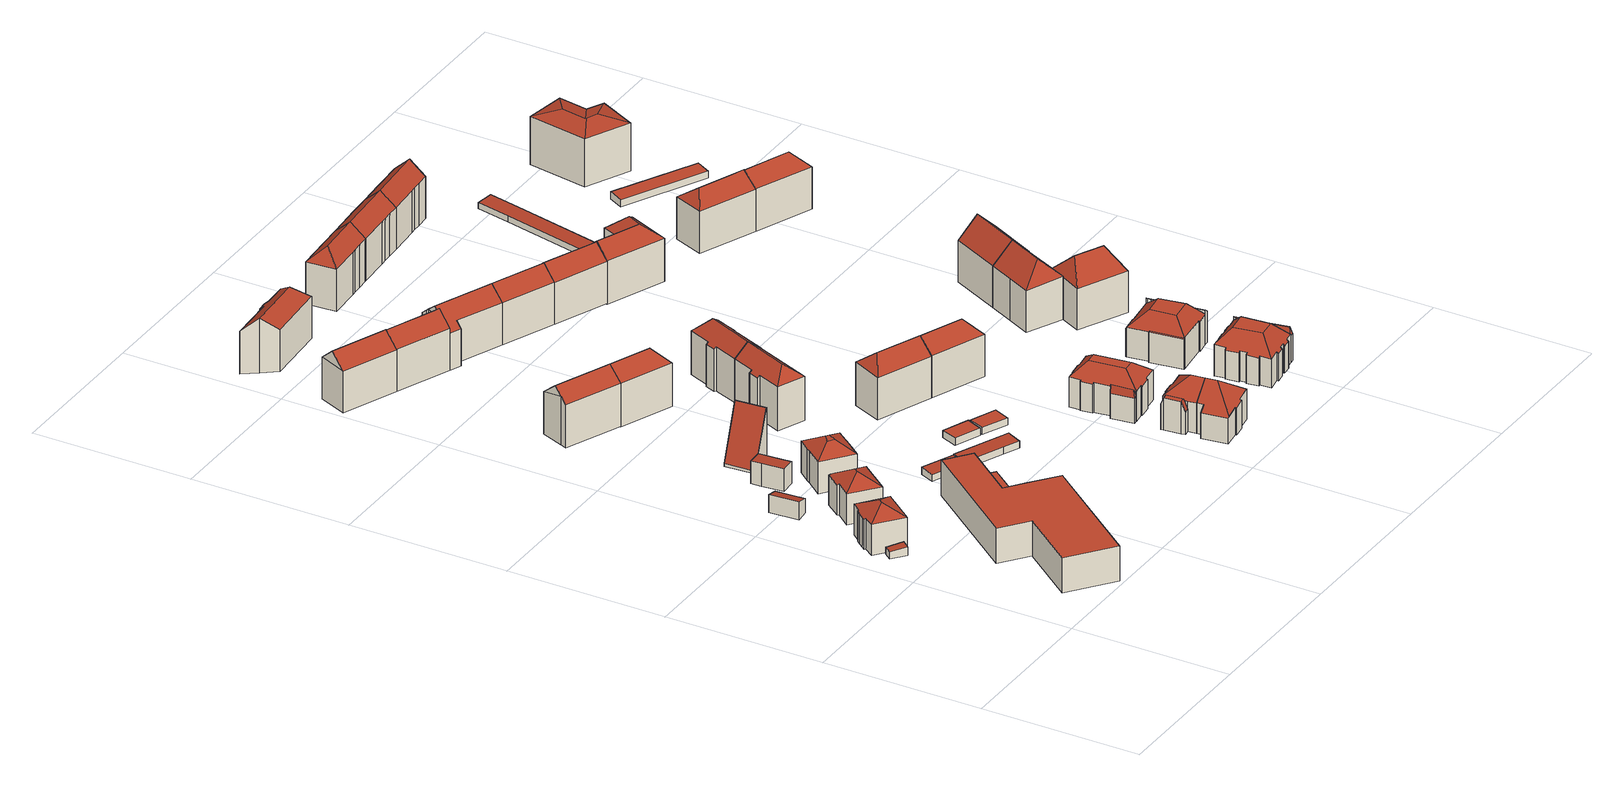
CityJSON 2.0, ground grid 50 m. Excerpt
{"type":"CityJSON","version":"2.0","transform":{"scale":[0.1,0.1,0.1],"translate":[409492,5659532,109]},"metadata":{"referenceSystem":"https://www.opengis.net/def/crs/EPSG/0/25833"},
"CityObjects":{
"building1":{"type":"Building","attributes":{"Dachtyp_tdc":"tdcPolyFlatRoof","Gemeindeschluessel":14612000,"Dachneigung":5.61,"QualitaetDacherkennung":69,"Geometrietyp2DReferenz":"3000","measuredHeight":2.77,"function":"31001_9998","roofType":"2100"},"geometry":[{"type":"Solid","lod":"2","boundaries":[[[[0,1,2,3]],[[1,4,5,2]],[[4,6,7,5]],[[6,0,3,7]],[[6,4,1,0]],[[3,2,5,7]]]],"semantics":{"surfaces":[{"type":"WallSurface"},{"type":"RoofSurface"},{"type":"GroundSurface"}],"values":[[0,0,0,0,1,2]]}}]},
"building2":{"type":"Building","attributes":{"Dachtyp_tdc":"tdcHipRoof","Gemeindeschluessel":14612000,"Dachneigung":29.37,"QualitaetDacherkennung":71,"Geometrietyp2DReferenz":"3000","measuredHeight":12.78,"function":"31001_9998","roofType":"3200"},"geometry":[{"type":"Solid","lod":"2","boundaries":[[[[8,9,10,11]],[[9,12,13,10]],[[12,14,15,13]],[[14,16,17,15]],[[16,18,19,17]],[[18,20,21,19]],[[20,22,23,21]],[[22,24,25,23]],[[24,26,27,25]],[[26,8,11,27]],[[18,16,28]],[[22,20,29]],[[16,14,12,9,8,26,24,22,29,28]],[[20,18,28,29]],[[11,10,13,15,17,19,21,23,25,27]]]],"semantics":{"surfaces":[{"type":"WallSurface"},{"type":"RoofSurface"},{"type":"GroundSurface"}],"values":[[0,0,0,0,0,0,0,0,0,0,1,1,1,1,2]]}}]},
"building3":{"type":"Building","attributes":{"name":"144. Grundschule Dresden","Dachtyp_tdc":"tdcPolyFlatRoof","Gemeindeschluessel":14612000,"Dachneigung":0,"QualitaetDacherkennung":79,"Geometrietyp2DReferenz":"3000","measuredHeight":11.15,"function":"31001_3021","roofType":"1000"},"geometry":[{"type":"Solid","lod":"2","boundaries":[[[[30,31,32,33]],[[31,34,35,32]],[[34,36,37,35]],[[36,38,39,37]],[[38,40,41,39]],[[40,42,43,41]],[[42,44,45,43]],[[44,46,47,45]],[[46,30,33,47]],[[46,44,42,40,38,36,34,31,30]],[[33,32,35,37,39,41,43,45,47]]]],"semantics":{"surfaces":[{"type":"WallSurface"},{"type":"RoofSurface"},{"type":"GroundSurface"}],"values":[[0,0,0,0,0,0,0,0,0,1,2]]}}]},
"building4":{"type":"Building","attributes":{"Dachtyp_tdc":"tdcPolyFlatRoof","Gemeindeschluessel":14612000,"Dachneigung":15.47,"QualitaetDacherkennung":81,"Geometrietyp2DReferenz":"3000","measuredHeight":5.8,"function":"31001_9998","roofType":"2100"},"geometry":[{"type":"Solid","lod":"2","boundaries":[[[[48,49,50,51]],[[49,52,53,50]],[[52,54,55,53]],[[54,56,57,55]],[[56,48,51,57]],[[56,54,52,49,48]],[[51,50,53,55,57]]]],"semantics":{"surfaces":[{"type":"WallSurface"},{"type":"RoofSurface"},{"type":"GroundSurface"}],"values":[[0,0,0,0,0,1,2]]}}]},
"building5":{"type":"Building","attributes":{"Dachtyp_tdc":"tdcHipRoof","Gemeindeschluessel":14612000,"Dachneigung":30.46,"QualitaetDacherkennung":65,"Geometrietyp2DReferenz":"3000","measuredHeight":12.9,"function":"31001_9998","roofType":"3200"},"geometry":[{"type":"Solid","lod":"2","boundaries":[[[[58,59,60,61]],[[59,62,63,60]],[[62,64,65,63]],[[64,66,67,65]],[[66,68,69,67]],[[68,70,71,69]],[[70,58,61,71]],[[62,59,72]],[[66,64,73]],[[59,58,70,68,66,73,72]],[[64,62,72,73]],[[61,60,63,65,67,69,71]]]],"semantics":{"surfaces":[{"type":"WallSurface"},{"type":"RoofSurface"},{"type":"GroundSurface"}],"values":[[0,0,0,0,0,0,0,1,1,1,1,2]]}}]},
"building6":{"type":"Building","attributes":{"Dachtyp_tdc":"tdcPolyFlatRoof","Gemeindeschluessel":14612000,"Dachneigung":3.44,"QualitaetDacherkennung":85,"Geometrietyp2DReferenz":"3000","measuredHeight":7.17,"function":"31001_9998","roofType":"2100"},"geometry":[{"type":"Solid","lod":"2","boundaries":[[[[74,75,76,77]],[[75,78,79,76]],[[78,80,81,79]],[[80,82,83,81]],[[82,74,77,83]],[[82,80,78,75,74]],[[77,76,79,81,83]]]],"semantics":{"surfaces":[{"type":"WallSurface"},{"type":"RoofSurface"},{"type":"GroundSurface"}],"values":[[0,0,0,0,0,1,2]]}}]},
"building7":{"type":"Building","attributes":{"name":"144. Grundschule Dresden","Dachtyp_tdc":"tdcPolyFlatRoof","Gemeindeschluessel":14612000,"Dachneigung":0,"QualitaetDacherkennung":74,"Geometrietyp2DReferenz":"3000","measuredHeight":3.89,"function":"31001_3021","roofType":"1000"},"geometry":[{"type":"Solid","lod":"2","boundaries":[[[[84,85,45,86]],[[85,87,43,45]],[[87,88,41,43]],[[88,84,86,41]],[[88,87,85,84]],[[86,45,43,41]]]],"semantics":{"surfaces":[{"type":"WallSurface"},{"type":"RoofSurface"},{"type":"GroundSurface"}],"values":[[0,0,0,0,1,2]]}}]},
"building8":{"type":"Building","attributes":{"Dachtyp_tdc":"tdcCutTentRoof","Gemeindeschluessel":14612000,"Dachneigung":32.76,"QualitaetDacherkennung":62,"Geometrietyp2DReferenz":"3000","measuredHeight":13.24,"function":"31001_9998","roofType":"9999"},"geometry":[{"type":"Solid","lod":"2","boundaries":[[[[89,90,91,92]],[[90,93,94,91]],[[93,95,96,94]],[[95,97,98,96]],[[97,99,100,98]],[[99,101,102,100]],[[101,103,104,102]],[[103,105,106,104]],[[105,107,108,106]],[[107,109,110,108]],[[109,89,92,110]],[[90,89,111,112]],[[103,101,99,97,95,93,90,112,113]],[[105,103,113,114]],[[89,109,107,105,114,111]],[[114,113,112,111]],[[92,91,94,96,98,100,102,104,106,108,110]]]],"semantics":{"surfaces":[{"type":"WallSurface"},{"type":"RoofSurface"},{"type":"GroundSurface"}],"values":[[0,0,0,0,0,0,0,0,0,0,0,1,1,1,1,1,2]]}}]},
"building9":{"type":"Building","attributes":{"Dachtyp_tdc":"tdcGableRoof","Gemeindeschluessel":14612000,"Dachneigung":66.25,"QualitaetDacherkennung":4,"Geometrietyp2DReferenz":"3000","measuredHeight":17.18,"function":"31001_9998","roofType":"3100"},"geometry":[{"type":"Solid","lod":"2","boundaries":[[[[115,116,117,118]],[[116,119,120,117]],[[119,121,122,120]],[[121,115,118,122]],[[119,116,123]],[[115,121,124]],[[116,115,124,123]],[[121,119,123,124]],[[118,117,120,122]]]],"semantics":{"surfaces":[{"type":"WallSurface"},{"type":"RoofSurface"},{"type":"GroundSurface"}],"values":[[0,0,0,0,0,0,1,1,2]]}}]},
"building10":{"type":"Building","attributes":{"Dachtyp_tdc":"tdcFreeFormRoof","Gemeindeschluessel":14612000,"Dachneigung":39.74,"QualitaetDacherkennung":77,"Geometrietyp2DReferenz":"3000","measuredHeight":17.7,"function":"31001_9998","roofType":"5000"},"geometry":[{"type":"Solid","lod":"2","boundaries":[[[[125,126,127,128]],[[126,129,130,127]],[[129,131,132,130]],[[131,133,134,132]],[[133,135,136,134]],[[135,137,138,136]],[[137,125,128,138]],[[125,139,140,129,126]],[[139,137,135,133,131,140]],[[131,129,140]],[[125,137,139]],[[128,127,130,132,134,136,138]]]],"semantics":{"surfaces":[{"type":"WallSurface"},{"type":"RoofSurface"},{"type":"GroundSurface"}],"values":[[0,0,0,0,0,0,0,1,1,0,0,2]]}}]},
"building11":{"type":"Building","attributes":{"Dachtyp_tdc":"tdcPolyFlatRoof","Gemeindeschluessel":14612000,"Dachneigung":3.34,"QualitaetDacherkennung":82,"Geometrietyp2DReferenz":"3000","measuredHeight":2.37,"function":"31001_2463","roofType":"2100"},"geometry":[{"type":"Solid","lod":"2","boundaries":[[[[141,142,143,144]],[[142,145,146,143]],[[145,147,148,146]],[[147,141,144,148]],[[147,145,142,141]],[[144,143,146,148]]]],"semantics":{"surfaces":[{"type":"WallSurface"},{"type":"RoofSurface"},{"type":"GroundSurface"}],"values":[[0,0,0,0,1,2]]}}]},
"building12":{"type":"Building","attributes":{"Dachtyp_tdc":"tdcGableRoof","Gemeindeschluessel":14612000,"Dachneigung":40.66,"QualitaetDacherkennung":73,"Geometrietyp2DReferenz":"3000","measuredHeight":17.46,"function":"31001_9998","roofType":"3100"},"geometry":[{"type":"Solid","lod":"2","boundaries":[[[[149,150,151,152]],[[150,153,154,151]],[[153,155,156,154]],[[155,149,152,156]],[[153,150,157]],[[149,155,158]],[[150,149,158,157]],[[155,153,157,158]],[[152,151,154,156]]]],"semantics":{"surfaces":[{"type":"WallSurface"},{"type":"RoofSurface"},{"type":"GroundSurface"}],"values":[[0,0,0,0,0,0,1,1,2]]}}]},
"building13":{"type":"Building","attributes":{"Dachtyp_tdc":"tdcPolyFlatRoof","Gemeindeschluessel":14612000,"Dachneigung":3.37,"QualitaetDacherkennung":87,"Geometrietyp2DReferenz":"3000","measuredHeight":2.45,"function":"31001_2463","roofType":"2100"},"geometry":[{"type":"Solid","lod":"2","boundaries":[[[[159,160,161,162]],[[160,163,164,161]],[[163,165,166,164]],[[165,167,168,166]],[[167,159,162,168]],[[167,165,163,160,159]],[[162,161,164,166,168]]]],"semantics":{"surfaces":[{"type":"WallSurface"},{"type":"RoofSurface"},{"type":"GroundSurface"}],"values":[[0,0,0,0,0,1,2]]}}]},
"building14":{"type":"Building","attributes":{"Dachtyp_tdc":"tdcHipAndGableRoof","Gemeindeschluessel":14612000,"Dachneigung":39.84,"QualitaetDacherkennung":75,"Geometrietyp2DReferenz":"3000","measuredHeight":17.81,"function":"31001_9998","roofType":"5000"},"geometry":[{"type":"Solid","lod":"2","boundaries":[[[[137,169,170,171]],[[169,172,173,170]],[[172,174,175,173]],[[174,176,177,175]],[[176,125,178,177]],[[125,179,180,178]],[[179,137,171,180]],[[176,174,181]],[[174,172,169,137,179,181]],[[179,125,176,181]],[[171,170,173,175,177,178,180]]]],"semantics":{"surfaces":[{"type":"WallSurface"},{"type":"RoofSurface"},{"type":"GroundSurface"}],"values":[[0,0,0,0,0,0,0,1,1,1,2]]}}]},
"building15":{"type":"Building","attributes":{"Dachtyp_tdc":"tdcGableRoof","Gemeindeschluessel":14612000,"Dachneigung":40.41,"QualitaetDacherkennung":75,"Geometrietyp2DReferenz":"3000","measuredHeight":17.42,"function":"31001_9998","roofType":"3100"},"geometry":[{"type":"Solid","lod":"2","boundaries":[[[[182,183,184,185]],[[182,186,155,187,188]],[[183,188,187,189]],[[189,187,155]],[[182,188,183]],[[184,152,156,190,185]],[[183,189,152,184]],[[189,155,156,152]],[[155,186,190,156]],[[186,182,185,190]]]],"semantics":{"surfaces":[{"type":"WallSurface"},{"type":"RoofSurface"},{"type":"GroundSurface"}],"values":[[0,1,1,0,0,2,0,0,0,0]]}}]},
"building16":{"type":"Building","attributes":{"Dachtyp_tdc":"tdcHipAndGableRoof","Gemeindeschluessel":14612000,"Dachneigung":39.96,"QualitaetDacherkennung":75,"Geometrietyp2DReferenz":"3000","measuredHeight":17.36,"function":"31001_9998","roofType":"5000"},"geometry":[{"type":"Solid","lod":"2","boundaries":[[[[191,192,193,194]],[[192,195,196,193]],[[195,197,198,196]],[[197,199,200,198]],[[199,201,202,200]],[[201,203,204,202]],[[203,205,206,204]],[[205,207,208,206]],[[207,191,194,208]],[[203,201,209]],[[201,199,197,195,192,191,207,209]],[[207,205,203,209]],[[194,193,196,198,200,202,204,206,208]]]],"semantics":{"surfaces":[{"type":"WallSurface"},{"type":"RoofSurface"},{"type":"GroundSurface"}],"values":[[0,0,0,0,0,0,0,0,0,1,1,1,2]]}}]},
"building17":{"type":"Building","attributes":{"Dachtyp_tdc":"tdcPolyFlatRoof","Gemeindeschluessel":14612000,"Dachneigung":0,"QualitaetDacherkennung":57,"Geometrietyp2DReferenz":"3000","measuredHeight":2.3,"function":"31001_2463","roofType":"1000"},"geometry":[{"type":"Solid","lod":"2","boundaries":[[[[210,211,212,213]],[[211,214,215,212]],[[214,216,217,215]],[[216,210,213,217]],[[216,214,211,210]],[[213,212,215,217]]]],"semantics":{"surfaces":[{"type":"WallSurface"},{"type":"RoofSurface"},{"type":"GroundSurface"}],"values":[[0,0,0,0,1,2]]}}]},
"building18":{"type":"Building","attributes":{"Dachtyp_tdc":"tdcHipAndGableRoof","Gemeindeschluessel":14612000,"Dachneigung":39.67,"QualitaetDacherkennung":79,"Geometrietyp2DReferenz":"3000","measuredHeight":17.75,"function":"31001_9998","roofType":"5000"},"geometry":[{"type":"Solid","lod":"2","boundaries":[[[[218,219,220,221]],[[219,222,223,220]],[[222,224,225,223]],[[224,226,227,225]],[[226,228,229,227]],[[228,230,231,229]],[[230,232,233,231]],[[232,234,235,233]],[[234,218,221,235]],[[230,228,236]],[[228,226,224,236]],[[224,222,219,218,234,232,230,236]],[[221,220,223,225,227,229,231,233,235]]]],"semantics":{"surfaces":[{"type":"WallSurface"},{"type":"RoofSurface"},{"type":"GroundSurface"}],"values":[[0,0,0,0,0,0,0,0,0,1,1,1,2]]}}]},
"building19":{"type":"Building","attributes":{"Dachtyp_tdc":"tdcPolyFlatRoof","Gemeindeschluessel":14612000,"Dachneigung":0,"QualitaetDacherkennung":78,"Geometrietyp2DReferenz":"3000","measuredHeight":2.19,"function":"31001_2463","roofType":"1000"},"geometry":[{"type":"Solid","lod":"2","boundaries":[[[[237,238,239,240]],[[238,241,242,239]],[[241,243,244,242]],[[243,237,240,244]],[[243,241,238,237]],[[240,239,242,244]]]],"semantics":{"surfaces":[{"type":"WallSurface"},{"type":"RoofSurface"},{"type":"GroundSurface"}],"values":[[0,0,0,0,1,2]]}}]},
"building20":{"type":"Building","attributes":{"Dachtyp_tdc":"tdcHipAndGableRoof","Gemeindeschluessel":14612000,"Dachneigung":39.62,"QualitaetDacherkennung":77,"Geometrietyp2DReferenz":"3000","measuredHeight":17.73,"function":"31001_9998","roofType":"5000"},"geometry":[{"type":"Solid","lod":"2","boundaries":[[[[245,246,247,248]],[[246,249,227,247]],[[249,224,225,227]],[[224,222,223,225]],[[222,250,251,223]],[[250,252,253,251]],[[252,254,255,253]],[[254,256,257,255]],[[256,258,259,257]],[[258,260,261,259]],[[260,262,263,261]],[[262,264,265,263]],[[264,266,267,265]],[[266,268,269,267]],[[268,245,248,269]],[[264,262,260,258,270]],[[258,256,254,252,250,222,224,270]],[[224,249,246,245,268,266,264,270]],[[248,247,227,225,223,251,253,255,257,259,261,263,265,267,269]]]],"semantics":{"surfaces":[{"type":"WallSurface"},{"type":"RoofSurface"},{"type":"GroundSurface"}],"values":[[0,0,0,0,0,0,0,0,0,0,0,0,0,0,0,1,1,1,2]]}}]},
"building21":{"type":"Building","attributes":{"Dachtyp_tdc":"tdcFreeFormRoof","Gemeindeschluessel":14612000,"Dachneigung":39.78,"QualitaetDacherkennung":65,"Geometrietyp2DReferenz":"3000","measuredHeight":17.38,"function":"31001_9998","roofType":"5000"},"geometry":[{"type":"Solid","lod":"2","boundaries":[[[[271,272,190,185]],[[272,273,274,190]],[[273,275,276,274]],[[275,277,278,276]],[[277,279,280,278]],[[279,281,282,280]],[[281,283,284,282]],[[283,285,184,284]],[[285,271,185,184]],[[281,279,286,287,285,283]],[[286,277,275,273,272,271,287]],[[279,277,286]],[[271,285,287]],[[185,190,274,276,278,280,282,284,184]]]],"semantics":{"surfaces":[{"type":"WallSurface"},{"type":"RoofSurface"},{"type":"GroundSurface"}],"values":[[0,0,0,0,0,0,0,0,0,1,1,0,0,2]]}}]},
"building22":{"type":"Building","attributes":{"Dachtyp_tdc":"tdcHipAndGableRoof","Gemeindeschluessel":14612000,"Dachneigung":40.06,"QualitaetDacherkennung":76,"Geometrietyp2DReferenz":"3000","measuredHeight":17.62,"function":"31001_9998","roofType":"5000"},"geometry":[{"type":"Solid","lod":"2","boundaries":[[[[288,289,290,291]],[[289,292,293,290]],[[292,294,295,293]],[[294,296,297,295]],[[296,298,299,297]],[[298,300,301,299]],[[300,302,303,301]],[[302,304,305,303]],[[304,306,307,305]],[[306,308,309,307]],[[308,288,291,309]],[[304,302,310]],[[302,300,298,310]],[[298,296,294,292,289,288,308,306,304,310]],[[291,290,293,295,297,299,301,303,305,307,309]]]],"semantics":{"surfaces":[{"type":"WallSurface"},{"type":"RoofSurface"},{"type":"GroundSurface"}],"values":[[0,0,0,0,0,0,0,0,0,0,0,1,1,1,2]]}}]},
"building23":{"type":"Building","attributes":{"Dachtyp_tdc":"tdcFreeFormRoof","Gemeindeschluessel":14612000,"Dachneigung":36.48,"QualitaetDacherkennung":52,"Geometrietyp2DReferenz":"3000","measuredHeight":14.36,"function":"31001_9998","roofType":"5000"},"geometry":[{"type":"Solid","lod":"2","boundaries":[[[[311,312,313,314]],[[312,315,316,313]],[[315,317,318,316]],[[317,319,320,318]],[[319,321,322,320]],[[321,323,324,322]],[[323,325,326,324]],[[325,327,328,326]],[[327,329,330,328]],[[329,331,332,330]],[[331,333,334,332]],[[333,311,314,334]],[[335,336,329,327,325,323,337]],[[337,321,319,317,315,338,335]],[[338,312,311,333,331,336,335]],[[315,312,338]],[[323,321,337]],[[331,329,336]],[[314,313,316,318,320,322,324,326,328,330,332,334]]]],"semantics":{"surfaces":[{"type":"WallSurface"},{"type":"RoofSurface"},{"type":"GroundSurface"}],"values":[[0,0,0,0,0,0,0,0,0,0,0,0,1,1,1,0,0,0,2]]}}]},
"building24":{"type":"Building","attributes":{"Gemeindeschluessel":14612000,"Geometrietyp2DReferenz":"3000","function":"31001_9998","roofType":"9999"},"children":["building24-1","building24-2"]},
"building24-1":{"type":"BuildingPart","attributes":{"Dachtyp_tdc":"tdcCutGableRoof","Dachneigung":1.03,"QualitaetDacherkennung":34,"Geometrietyp2DReferenz":"3000","measuredHeight":10.17,"roofType":"9999"},"parents":["building24"],"geometry":[{"type":"MultiSurface","lod":"2","boundaries":[[[339,340,341,342]],[[343,344,345,346]],[[344,347,348,345]],[[347,349,350,348]],[[349,339,342,350]],[[351,352,340,339,349]],[[347,344,343,353,354]],[[349,347,354,351]],[[342,341,355,356,346,345,348,350]]],"semantics":{"surfaces":[{"type":"WallSurface"},{"type":"RoofSurface"},{"type":"GroundSurface"}],"values":[0,0,0,0,0,1,1,1,2]}}]},
"building24-2":{"type":"BuildingPart","attributes":{"Dachtyp_tdc":"tdcHipAndGableRoof","Dachneigung":36.3,"QualitaetDacherkennung":63,"Geometrietyp2DReferenz":"3000","measuredHeight":14.29,"roofType":"5000"},"parents":["building24"],"geometry":[{"type":"MultiSurface","lod":"2","boundaries":[[[357,352,358,359,353,360,312,338,361]],[[338,362,363,364,365,361]],[[316,366,313,346,356,355,341,367,368,369,370,371,372,373]],[[362,338,366,316]],[[338,312,313,366]],[[312,360,343,346,313]],[[357,341,340]],[[357,374,367,341]],[[374,375,368,367]],[[375,376,369,368]],[[376,377,370,369]],[[377,365,371,370]],[[365,364,372,371]],[[364,363,373,372]],[[363,362,316,373]],[[365,377,376,375,374,357,361]]],"semantics":{"surfaces":[{"type":"RoofSurface"},{"type":"GroundSurface"},{"type":"WallSurface"}],"values":[0,0,1,2,2,2,2,2,2,2,2,2,2,2,2,0]}}]},
"building25":{"type":"Building","attributes":{"Gemeindeschluessel":14612000,"Geometrietyp2DReferenz":"3000","function":"31001_9998","roofType":"9999"},"children":["building25-1","building25-2"]},
"building25-1":{"type":"BuildingPart","attributes":{"Dachtyp_tdc":"tdcCutTentRoof","Dachneigung":39.87,"QualitaetDacherkennung":74,"Geometrietyp2DReferenz":"3000","measuredHeight":13.3,"roofType":"9999"},"parents":["building25"],"geometry":[{"type":"MultiSurface","lod":"2","boundaries":[[[378,379,380,381,382]],[[379,383,384,380]],[[383,385,386,384]],[[385,387,388,386]],[[387,389,390,388]],[[389,391,392,390]],[[391,393,394,392]],[[393,395,396,394]],[[397,398,399,400,401,402,403,404]],[[405,406,407,408,409,397,404,410]],[[389,387,385,383,379,378,411,405,410,412]],[[402,413,395,393,391,389,412,403]],[[412,410,404,403]],[[396,414,415,416,417,418,419,420,421,422,423,424,425,426,381,380,384,386,388,390,392,394]],[[395,413,414,396]],[[413,402,415,414]],[[402,401,416,415]],[[401,400,417,416]],[[400,399,418,417]],[[399,398,419,418]],[[398,397,420,419]],[[397,409,421,420]],[[409,408,422,421]],[[408,407,423,422]],[[407,406,424,423]],[[406,405,425,424]],[[405,411,427,426,425]]],"semantics":{"surfaces":[{"type":"WallSurface"},{"type":"RoofSurface"},{"type":"GroundSurface"}],"values":[0,0,0,0,0,0,0,0,1,1,1,1,1,2,0,0,0,0,0,0,0,0,0,0,0,0,0]}}]},
"building25-2":{"type":"BuildingPart","attributes":{"Dachtyp_tdc":"tdcFreeFormRoof","Dachneigung":76.31,"QualitaetDacherkennung":41,"Geometrietyp2DReferenz":"3000","measuredHeight":10.43,"roofType":"5000"},"parents":["building25"],"geometry":[{"type":"MultiSurface","lod":"2","boundaries":[[[428,382,381,429]],[[427,430,431,426]],[[430,428,429,431]],[[432,428,430,433]],[[430,427,433]],[[427,382,432,433]],[[428,432,382]],[[429,381,426,431]]],"semantics":{"surfaces":[{"type":"WallSurface"},{"type":"RoofSurface"},{"type":"GroundSurface"}],"values":[0,0,0,1,1,1,0,2]}}]},
"building26":{"type":"Building","attributes":{"Dachtyp_tdc":"tdcHipAndGableRoof","Gemeindeschluessel":14612000,"Dachneigung":40.03,"QualitaetDacherkennung":77,"Geometrietyp2DReferenz":"3000","measuredHeight":17.62,"function":"31001_9998","roofType":"5000"},"geometry":[{"type":"Solid","lod":"2","boundaries":[[[[296,434,435,297]],[[434,436,437,435]],[[436,438,439,437]],[[438,440,441,439]],[[440,442,443,441]],[[442,444,445,443]],[[444,446,447,445]],[[446,448,449,447]],[[448,450,301,449]],[[450,451,452,301]],[[451,296,297,452]],[[448,446,453]],[[446,444,442,440,438,436,434,296,451,453]],[[451,450,448,453]],[[297,435,437,439,441,443,445,447,449,301,452]]]],"semantics":{"surfaces":[{"type":"WallSurface"},{"type":"RoofSurface"},{"type":"GroundSurface"}],"values":[[0,0,0,0,0,0,0,0,0,0,0,1,1,1,2]]}}]},
"building27":{"type":"Building","attributes":{"Dachtyp_tdc":"tdcGableRoof","Gemeindeschluessel":14612000,"Dachneigung":40.09,"QualitaetDacherkennung":75,"Geometrietyp2DReferenz":"3000","measuredHeight":17.35,"function":"31001_9998","roofType":"3100"},"geometry":[{"type":"Solid","lod":"2","boundaries":[[[[454,455,280,456]],[[455,277,278,280]],[[277,457,458,278]],[[457,454,456,458]],[[277,455,286]],[[454,457,459]],[[455,454,459,286]],[[457,277,286,459]],[[456,280,278,458]]]],"semantics":{"surfaces":[{"type":"WallSurface"},{"type":"RoofSurface"},{"type":"GroundSurface"}],"values":[[0,0,0,0,0,0,1,1,2]]}}]},
"building28":{"type":"Building","attributes":{"Dachtyp_tdc":"tdcFreeFormRoof","Gemeindeschluessel":14612000,"Dachneigung":41.36,"QualitaetDacherkennung":78,"Geometrietyp2DReferenz":"3000","measuredHeight":17.6,"function":"31001_9998","roofType":"5000"},"geometry":[{"type":"Solid","lod":"2","boundaries":[[[[460,461,462,463]],[[461,464,465,462]],[[464,466,467,465]],[[466,468,469,467]],[[468,470,471,469]],[[470,472,473,471]],[[472,474,475,473]],[[474,476,477,475]],[[476,460,463,477]],[[460,476,478]],[[468,466,479,478,476,474,472,470]],[[479,464,461,460,478]],[[466,464,479]],[[463,462,465,467,469,471,473,475,477]]]],"semantics":{"surfaces":[{"type":"WallSurface"},{"type":"RoofSurface"},{"type":"GroundSurface"}],"values":[[0,0,0,0,0,0,0,0,0,1,1,1,0,2]]}}]},
"building29":{"type":"Building","attributes":{"Dachtyp_tdc":"tdcGableRoof","Gemeindeschluessel":14612000,"Dachneigung":39.76,"QualitaetDacherkennung":75,"Geometrietyp2DReferenz":"3000","measuredHeight":17.36,"function":"31001_9998","roofType":"3100"},"geometry":[{"type":"Solid","lod":"2","boundaries":[[[[480,481,482,458]],[[481,483,484,482]],[[483,485,456,484]],[[485,480,458,456]],[[483,481,486]],[[480,485,487]],[[481,480,487,486]],[[485,483,486,487]],[[458,482,484,456]]]],"semantics":{"surfaces":[{"type":"WallSurface"},{"type":"RoofSurface"},{"type":"GroundSurface"}],"values":[[0,0,0,0,0,0,1,1,2]]}}]},
"building30":{"type":"Building","attributes":{"Gemeindeschluessel":14612000,"Geometrietyp2DReferenz":"3000","function":"31001_9998","roofType":"9999"},"children":["building30-1","building30-2","building30-3"]},
"building30-1":{"type":"BuildingPart","attributes":{"Dachtyp_tdc":"tdcCutTentRoof","Dachneigung":46.17,"QualitaetDacherkennung":66,"Geometrietyp2DReferenz":"3000","measuredHeight":14.04,"roofType":"9999"},"parents":["building30"],"geometry":[{"type":"MultiSurface","lod":"2","boundaries":[[[488,489,490,491]],[[489,492,493,490]],[[492,494,495,493]],[[494,496,497,495]],[[496,498,499,497]],[[498,500,501,499]],[[500,502,503,501]],[[502,504,505,503]],[[504,506,507,505]],[[506,508,509,507]],[[508,510,511,509]],[[510,512,513,511]],[[512,514,515,513]],[[514,516,517,515]],[[516,518,519,517]],[[520,521,522,523,524]],[[525,526,527]],[[525,528,529,526]],[[528,530,531,529]],[[530,532,533,531]],[[532,534,535,533]],[[534,536,537,535]],[[536,538,539,537]],[[538,540,541,539]],[[540,542,543,541]],[[542,544,545,543]],[[544,546,547,545]],[[546,548,549,547]],[[548,488,491,549]],[[518,516,514,512,510,508,506,504,502,500,550,551]],[[525,521,520,518,551,552]],[[544,542,540,538,536,534,532,530,528,525,552,553]],[[500,498,496,494,492,489,488,548,546,544,553,550]],[[553,552,551,550]],[[491,490,493,495,497,499,501,503,505,507,509,511,513,515,517,519,524,523,526,529,531,533,535,537,539,541,543,545,547,549]]],"semantics":{"surfaces":[{"type":"WallSurface"},{"type":"RoofSurface"},{"type":"GroundSurface"}],"values":[0,0,0,0,0,0,0,0,0,0,0,0,0,0,0,0,0,0,0,0,0,0,0,0,0,0,0,0,0,1,1,1,1,1,2]}}]},
"building30-2":{"type":"BuildingPart","attributes":{"Dachtyp_tdc":"tdcFreeFormRoof","Dachneigung":73.82,"QualitaetDacherkennung":32,"Geometrietyp2DReferenz":"3000","measuredHeight":11,"roofType":"5000"},"parents":["building30"],"geometry":[{"type":"MultiSurface","lod":"2","boundaries":[[[554,555,556,557]],[[555,558,559,556]],[[558,560,561,559]],[[560,562,563,561]],[[562,564,526,563]],[[564,527,526]],[[522,554,557,523]],[[564,562,565]],[[562,560,558,555,554,566,565]],[[554,522,566]],[[522,527,564,565,566]],[[557,556,559,561,563,526,523]]],"semantics":{"surfaces":[{"type":"WallSurface"},{"type":"RoofSurface"},{"type":"GroundSurface"}],"values":[0,0,0,0,0,0,0,1,1,1,1,2]}}]},
"building30-3":{"type":"BuildingPart","attributes":{"Dachtyp_tdc":"tdcPolyFlatRoof","Dachneigung":40.83,"QualitaetDacherkennung":50,"Geometrietyp2DReferenz":"3000","measuredHeight":11.06,"roofType":"2100"},"parents":["building30"],"geometry":[{"type":"MultiSurface","lod":"2","boundaries":[[[567,568,569,519,518]],[[568,570,571,569]],[[570,572,573,571]],[[572,574,575,573]],[[574,576,520,524,575]],[[574,572,570,568,567,576]],[[524,519,569,571,573,575]]],"semantics":{"surfaces":[{"type":"WallSurface"},{"type":"RoofSurface"},{"type":"GroundSurface"}],"values":[0,0,0,0,0,1,2]}}]},
"building31":{"type":"Building","attributes":{"Dachtyp_tdc":"tdcFreeFormRoof","Gemeindeschluessel":14612000,"Dachneigung":41.31,"QualitaetDacherkennung":78,"Geometrietyp2DReferenz":"3000","measuredHeight":17.54,"function":"31001_9998","roofType":"5000"},"geometry":[{"type":"Solid","lod":"2","boundaries":[[[[577,578,579,580]],[[578,581,582,579]],[[581,583,584,582]],[[583,585,467,584]],[[585,586,465,467]],[[586,587,588,465]],[[587,589,590,588]],[[589,591,592,590]],[[591,577,580,592]],[[479,466,583,581,578,577,593]],[[594,595,596,464,479,593]],[[585,466,479,464,586]],[[586,464,596,587]],[[587,596,595,589]],[[589,595,594,591]],[[591,594,593,577]],[[583,466,585]],[[580,579,582,584,467,465,588,590,592]]]],"semantics":{"surfaces":[{"type":"WallSurface"},{"type":"RoofSurface"},{"type":"GroundSurface"}],"values":[[0,0,0,0,0,0,0,0,0,1,1,0,0,0,0,0,0,2]]}}]},
"building32":{"type":"Building","attributes":{"Gemeindeschluessel":14612000,"Geometrietyp2DReferenz":"3000","function":"31001_9998","roofType":"9999"},"children":["building32-1","building32-2","building32-3","building32-4"]},
"building32-1":{"type":"BuildingPart","attributes":{"Dachtyp_tdc":"tdcPolyFlatRoof","Dachneigung":0,"QualitaetDacherkennung":35,"Geometrietyp2DReferenz":"3000","measuredHeight":9.71,"roofType":"1000"},"parents":["building32"],"geometry":[{"type":"MultiSurface","lod":"2","boundaries":[[[597,598,599,600]],[[598,601,602,599]],[[601,603,604,605,602]],[[603,601,598,597,606]],[[600,599,602,605]]],"semantics":{"surfaces":[{"type":"WallSurface"},{"type":"RoofSurface"},{"type":"GroundSurface"}],"values":[0,0,0,1,2]}}]},
"building32-2":{"type":"BuildingPart","attributes":{"Dachtyp_tdc":"tdcPolyFlatRoof","Dachneigung":37.36,"QualitaetDacherkennung":48,"Geometrietyp2DReferenz":"3000","measuredHeight":10.98,"roofType":"2100"},"parents":["building32"],"geometry":[{"type":"MultiSurface","lod":"2","boundaries":[[[607,608,609,610,611]],[[608,612,613,609]],[[612,614,615,613]],[[614,616,617,615]],[[616,618,619,620,617]],[[616,614,612,608,607,618]],[[620,610,609,613,615,617]]],"semantics":{"surfaces":[{"type":"WallSurface"},{"type":"RoofSurface"},{"type":"GroundSurface"}],"values":[0,0,0,0,0,1,2]}}]},
"building32-3":{"type":"BuildingPart","attributes":{"Dachtyp_tdc":"tdcPolyFlatRoof","Dachneigung":36.55,"QualitaetDacherkennung":61,"Geometrietyp2DReferenz":"3000","measuredHeight":10.97,"roofType":"2100"},"parents":["building32"],"geometry":[{"type":"MultiSurface","lod":"2","boundaries":[[[621,622,623,624,625]],[[622,626,627,623]],[[626,628,629,627]],[[628,630,631,632,629]],[[630,628,626,622,621]],[[624,623,627,629,632,633]]],"semantics":{"surfaces":[{"type":"WallSurface"},{"type":"RoofSurface"},{"type":"GroundSurface"}],"values":[0,0,0,0,1,2]}}]},
"building32-4":{"type":"BuildingPart","attributes":{"Dachtyp_tdc":"tdcCutTentRoof","Dachneigung":40.25,"QualitaetDacherkennung":57,"Geometrietyp2DReferenz":"3000","measuredHeight":13.54,"roofType":"9999"},"parents":["building32"],"geometry":[{"type":"MultiSurface","lod":"2","boundaries":[[[634,635,636,631,637,638,639]],[[640,604,606,634,639,641]],[[611,642,643,644,640,641,645]],[[637,625,619,611,645,638]],[[645,641,639,638]],[[633,632,646,647,600,605,648,649,650,651,610,620,624]],[[637,631,632,633]],[[631,636,646,632]],[[636,635,647,646]],[[635,634,597,600,647]],[[604,640,648,605]],[[640,644,649,648]],[[644,643,650,649]],[[643,642,651,650]],[[642,611,610,651]],[[619,625,624,620]]],"semantics":{"surfaces":[{"type":"RoofSurface"},{"type":"GroundSurface"},{"type":"WallSurface"}],"values":[0,0,0,0,0,1,2,2,2,2,2,2,2,2,2,2]}}]},
"building33":{"type":"Building","attributes":{"Dachtyp_tdc":"tdcFreeFormRoof","Gemeindeschluessel":14612000,"Dachneigung":40.92,"QualitaetDacherkennung":37,"Geometrietyp2DReferenz":"3000","measuredHeight":17.95,"function":"31001_9998","roofType":"5000"},"geometry":[{"type":"Solid","lod":"2","boundaries":[[[[652,653,654,655]],[[653,656,657,654]],[[656,658,659,657]],[[658,660,661,659]],[[660,662,663,661]],[[662,652,655,663]],[[664,665,662,660]],[[664,660,658]],[[665,664,658,656]],[[666,665,656,653]],[[666,653,652]],[[665,666,652,662]],[[655,654,657,659,661,663]]]],"semantics":{"surfaces":[{"type":"WallSurface"},{"type":"RoofSurface"},{"type":"GroundSurface"}],"values":[[0,0,0,0,0,0,1,1,1,1,0,1,2]]}}]},
"building34":{"type":"Building","attributes":{"Dachtyp_tdc":"tdcHipAndGableRoof","Gemeindeschluessel":14612000,"Dachneigung":44.12,"QualitaetDacherkennung":67,"Geometrietyp2DReferenz":"3000","measuredHeight":19.46,"function":"31001_9998","roofType":"5000"},"geometry":[{"type":"Solid","lod":"2","boundaries":[[[[667,668,669,670]],[[668,671,672,669]],[[671,673,674,672]],[[673,675,676,674]],[[675,677,678,676]],[[677,679,680,678]],[[679,667,670,680]],[[675,673,681]],[[673,671,668,667,681]],[[667,679,677,675,681]],[[670,669,672,674,676,678,680]]]],"semantics":{"surfaces":[{"type":"WallSurface"},{"type":"RoofSurface"},{"type":"GroundSurface"}],"values":[[0,0,0,0,0,0,0,1,1,1,2]]}}]},
"building35":{"type":"Building","attributes":{"Dachtyp_tdc":"tdcGableRoof","Gemeindeschluessel":14612000,"Dachneigung":41.41,"QualitaetDacherkennung":78,"Geometrietyp2DReferenz":"3000","measuredHeight":17.53,"function":"31001_9998","roofType":"3100"},"geometry":[{"type":"Solid","lod":"2","boundaries":[[[[682,683,684,685]],[[683,577,580,684]],[[577,686,687,580]],[[686,688,592,687]],[[688,689,690,592]],[[689,691,692,690]],[[691,693,694,692]],[[693,695,696,694]],[[695,697,698,696]],[[697,699,700,698]],[[699,682,685,700]],[[695,693,691,689,688,686]],[[686,577,683,682,699,697,695]],[[685,684,580,687,592,690,692,694,696,698,700]]]],"semantics":{"surfaces":[{"type":"WallSurface"},{"type":"RoofSurface"},{"type":"GroundSurface"}],"values":[[0,0,0,0,0,0,0,0,0,0,0,1,1,2]]}}]},
"building36":{"type":"Building","attributes":{"Dachtyp_tdc":"tdcHipRoof","Gemeindeschluessel":14612000,"Dachneigung":44.12,"QualitaetDacherkennung":69,"Geometrietyp2DReferenz":"3000","measuredHeight":19.39,"function":"31001_9998","roofType":"3200"},"geometry":[{"type":"Solid","lod":"2","boundaries":[[[[701,702,672,674]],[[702,703,704,672]],[[703,705,706,704]],[[705,707,708,706]],[[707,701,674,708]],[[702,701,707,709]],[[705,703,710]],[[707,705,710,709]],[[703,702,709,710]],[[674,672,704,706,708]]]],"semantics":{"surfaces":[{"type":"WallSurface"},{"type":"RoofSurface"},{"type":"GroundSurface"}],"values":[[0,0,0,0,0,1,1,1,1,2]]}}]},
"building37":{"type":"Building","attributes":{"Dachtyp_tdc":"tdcGableRoof","Gemeindeschluessel":14612000,"Dachneigung":44.28,"QualitaetDacherkennung":69,"Geometrietyp2DReferenz":"3000","measuredHeight":19.41,"function":"31001_9998","roofType":"3100"},"geometry":[{"type":"Solid","lod":"2","boundaries":[[[[711,712,669,713]],[[712,679,680,669]],[[679,714,715,680]],[[714,711,713,715]],[[679,712,667]],[[711,714,716]],[[712,711,716,667]],[[714,679,667,716]],[[713,669,680,715]]]],"semantics":{"surfaces":[{"type":"WallSurface"},{"type":"RoofSurface"},{"type":"GroundSurface"}],"values":[[0,0,0,0,0,0,1,1,2]]}}]},
"building38":{"type":"Building","attributes":{"Dachtyp_tdc":"tdcPolyFlatRoof","Gemeindeschluessel":14612000,"Dachneigung":3.59,"QualitaetDacherkennung":65,"Geometrietyp2DReferenz":"3000","measuredHeight":2.26,"function":"31001_2463","roofType":"2100"},"geometry":[{"type":"Solid","lod":"2","boundaries":[[[[717,718,719,720]],[[718,721,722,719]],[[721,723,724,722]],[[723,725,726,724]],[[725,727,728,726]],[[727,717,720,728]],[[727,725,723,721,718,717]],[[720,719,722,724,726,728]]]],"semantics":{"surfaces":[{"type":"WallSurface"},{"type":"RoofSurface"},{"type":"GroundSurface"}],"values":[[0,0,0,0,0,0,1,2]]}}]},
"building39":{"type":"Building","attributes":{"Dachtyp_tdc":"tdcHipAndGableRoof","Gemeindeschluessel":14612000,"Dachneigung":37.72,"QualitaetDacherkennung":76,"Geometrietyp2DReferenz":"3000","measuredHeight":17.37,"function":"31001_9998","roofType":"5000"},"geometry":[{"type":"Solid","lod":"2","boundaries":[[[[729,730,731,732]],[[730,733,734,731]],[[733,735,736,734]],[[735,729,732,736]],[[733,730,737]],[[729,735,738]],[[730,729,738,737]],[[735,733,737,738]],[[732,731,734,736]]]],"semantics":{"surfaces":[{"type":"WallSurface"},{"type":"RoofSurface"},{"type":"GroundSurface"}],"values":[[0,0,0,0,1,0,1,1,2]]}}]},
"building40":{"type":"Building","attributes":{"Dachtyp_tdc":"tdcHipAndGableRoof","Gemeindeschluessel":14612000,"Dachneigung":37.75,"QualitaetDacherkennung":76,"Geometrietyp2DReferenz":"3000","measuredHeight":17.34,"function":"31001_9998","roofType":"5000"},"geometry":[{"type":"Solid","lod":"2","boundaries":[[[[739,740,741,736]],[[740,742,743,741]],[[742,744,732,743]],[[744,739,736,732]],[[742,740,745]],[[739,744,746]],[[740,739,746,745]],[[744,742,745,746]],[[736,741,743,732]]]],"semantics":{"surfaces":[{"type":"WallSurface"},{"type":"RoofSurface"},{"type":"GroundSurface"}],"values":[[0,0,0,0,1,0,1,1,2]]}}]},
"building41":{"type":"Building","attributes":{"Dachtyp_tdc":"tdcPolyFlatRoof","Gemeindeschluessel":14612000,"Dachneigung":2.61,"QualitaetDacherkennung":57,"Geometrietyp2DReferenz":"3000","measuredHeight":2.42,"function":"31001_2463","roofType":"2100"},"geometry":[{"type":"Solid","lod":"2","boundaries":[[[[747,748,749,750]],[[748,751,752,749]],[[751,753,754,752]],[[753,747,750,754]],[[753,751,748,747]],[[750,749,752,754]]]],"semantics":{"surfaces":[{"type":"WallSurface"},{"type":"RoofSurface"},{"type":"GroundSurface"}],"values":[[0,0,0,0,1,2]]}}]},
"building42":{"type":"Building","attributes":{"Dachtyp_tdc":"tdcFreeFormRoof","Gemeindeschluessel":14612000,"Dachneigung":15.65,"QualitaetDacherkennung":20,"Geometrietyp2DReferenz":"3000","measuredHeight":17.15,"function":"31001_9998","roofType":"5000"},"geometry":[{"type":"Solid","lod":"2","boundaries":[[[[755,756,757,758]],[[756,759,760,757]],[[759,761,762,760]],[[761,763,764,762]],[[763,765,766,764]],[[765,755,758,766]],[[767,768,765,763]],[[767,763,761]],[[769,768,767,761,759]],[[770,769,759,756]],[[770,756,755]],[[768,769,770,755,765]],[[758,757,760,762,764,766]]]],"semantics":{"surfaces":[{"type":"WallSurface"},{"type":"RoofSurface"},{"type":"GroundSurface"}],"values":[[0,0,0,0,0,0,1,1,1,1,1,1,2]]}}]}
},
"vertices":[
[118,585,40],[76,618,35],[76,618,13],[118,585,13],[94,641,35],[94,641,13],[137,609,40],[137,609,13],
[94,715,108],[106,730,108],[106,730,13],[94,715,13],[116,743,109],[116,743,13],[119,741,110],[119,741,13],[140,768,111],[140,768,13],[225,702,112],[225,702,13],[150,605,112],[150,605,13],[68,670,112],[68,670,13],[90,702,111],[90,702,13],[87,705,108],[87,705,13],[150,692,141],[141,681,141],
[279,8,129],[145,112,129],[145,112,17],[279,8,17],[278,283,129],[278,283,17],[193,349,129],[193,349,17],[439,664,129],[439,664,17],[517,604,129],[517,604,17],[392,444,129],[392,444,17],[445,403,129],[445,403,17],[533,334,129],[533,334,17],
[140,941,68],[133,1033,68],[133,1033,10],[140,941,10],[175,1037,56],[175,1037,10],[178,996,56],[178,996,10],[181,945,56],[181,945,10],
[245,908,109],[250,904,112],[250,904,14],[245,908,14],[333,840,111],[333,840,14],[260,746,111],[260,746,14],[176,811,112],[176,811,14],[213,857,112],[213,857,14],[209,860,109],[209,860,14],[259,832,143],[251,821,143],
[253,1053,82],[247,1121,82],[247,1121,10],[253,1053,10],[245,1155,82],[245,1155,10],[295,1159,79],[295,1159,10],[302,1057,79],[302,1057,10],
[569,563,56],[445,403,56],[569,563,17],[392,444,56],[517,604,56],
[359,1061,115],[449,990,115],[449,990,14],[359,1061,14],[450,990,114],[450,990,14],[425,957,114],[425,957,14],[426,956,113],[426,956,14],[400,924,114],[400,924,14],[399,924,115],[399,924,14],[374,892,115],[374,892,14],[283,963,115],[283,963,14],[321,1012,115],[321,1012,14],[330,1024,115],[330,1024,14],[368,990,147],[379,981,147],[366,959,145],[349,972,145],
[295,1169,19],[289,1264,19],[289,1264,10],[295,1169,10],[366,1271,181],[366,1271,10],[372,1177,181],[372,1177,10],[360,1271,182],[367,1176,182],
[329,1614,151],[153,1687,151],[153,1687,14],[329,1614,14],[161,1706,169],[161,1706,14],[190,1778,149],[190,1778,14],[262,1748,149],[262,1748,14],[290,1737,149],[290,1737,14],[367,1705,149],[367,1705,14],[347,1659,191],[171,1731,191],
[616,727,37],[598,684,34],[598,684,13],[616,727,13],[498,726,34],[498,726,13],[517,769,37],[517,769,13],
[182,2238,151],[9,2308,151],[9,2308,18],[182,2238,18],[45,2396,152],[45,2396,18],[218,2327,152],[218,2327,18],[27,2353,193],[200,2283,193],
[602,682,34],[621,728,37],[621,728,12],[602,682,12],[795,654,37],[795,654,12],[775,608,34],[775,608,12],[727,630,34],[727,630,12],
[431,1679,149],[431,1679,13],[367,1705,13],[459,1667,150],[459,1667,13],[533,1637,150],[533,1637,13],[495,1546,151],[495,1546,13],[329,1614,13],[348,1659,191],[348,1659,13],[476,1606,191],
[390,2257,152],[354,2169,152],[354,2169,18],[390,2257,18],[385,2259,152],[200,2282,193],[372,2212,193],[182,2238,152],[385,2259,18],
[50,2660,153],[200,2669,154],[200,2669,19],[50,2660,19],[199,2682,143],[199,2682,19],[232,2684,143],[232,2684,19],[233,2672,153],[233,2672,19],[308,2677,153],[308,2677,19],[315,2583,152],[315,2583,19],[115,2569,152],[115,2569,19],[82,2615,192],[82,2615,19],[271,2628,192],
[700,769,35],[720,819,35],[720,819,12],[700,769,12],[802,786,35],[802,786,12],[781,735,35],[781,735,12],
[565,1342,144],[572,1339,150],[572,1339,11],[565,1342,11],[601,1409,150],[601,1409,11],[644,1392,189],[644,1392,11],[687,1374,150],[687,1374,11],[614,1195,150],[614,1195,11],[528,1231,150],[528,1231,11],[558,1305,150],[558,1305,11],[551,1307,144],[551,1307,11],[586,1250,189],
[868,699,34],[788,733,34],[788,733,12],[868,699,12],[808,782,34],[808,782,12],[890,749,34],[890,749,12],
[743,1491,144],[736,1494,151],[736,1494,11],[743,1491,11],[687,1374,151],[632,1485,151],[632,1485,11],[625,1488,145],[625,1488,11],[639,1521,144],[639,1521,11],[645,1518,150],[645,1518,11],[674,1588,150],[674,1588,11],[676,1588,150],[676,1588,11],[679,1587,151],[679,1587,11],[760,1554,151],[760,1554,11],[752,1534,151],[752,1534,11],[760,1531,144],[760,1531,11],[704,1538,189],
[390,2257,169],[385,2259,169],[393,2278,151],[393,2278,18],[428,2263,152],[428,2263,18],[581,2200,152],[581,2200,18],[544,2112,153],[544,2112,18],[398,2172,153],[398,2172,18],[390,2154,136],[390,2154,18],[354,2169,136],[562,2156,192],[379,2231,192],
[831,1083,148],[849,1075,148],[849,1075,13],[831,1083,13],[852,1074,148],[852,1074,13],[850,1070,152],[850,1070,13],[924,1040,151],[924,1040,13],[907,998,189],[907,998,13],[888,951,146],[888,951,13],[713,1021,146],[713,1021,13],[751,1112,151],[751,1112,13],[827,1080,151],[827,1080,13],[828,1084,148],[828,1084,13],[769,1054,189],
[1078,198,116],[1075,219,116],[1075,219,19],[1078,198,19],[1199,236,112],[1199,236,19],[1204,200,112],[1204,200,19],[1200,199,115],[1200,199,19],[1209,137,115],[1209,137,19],[1159,129,112],[1159,129,19],[1160,125,108],[1160,125,19],[1121,119,104],[1121,119,19],[1121,123,107],[1121,123,19],[1068,116,100],[1068,116,19],[1057,196,100],[1057,196,19],[1142,191,162],[1073,116,104],[1208,137,116],[1137,228,162],
[1044,316,100],[1061,318,100],[1061,318,19],[1044,316,19],[1071,245,90],[1054,242,90],[1054,242,19],[1071,245,19],[1052,255,120],[1052,255,19],[1045,307,121],[1045,307,19],[1062,310,121],[1062,312,116],[1070,256,116],[1069,258,120],[1062,310,19],[1069,258,19],
[1061,318,116],[1062,310,116],[1069,258,116],[1071,245,116],[1131,270,162],[1199,236,113],[1193,274,113],[1191,274,116],[1182,335,116],[1137,228,19],[1093,323,19],[1092,329,19],[1132,334,19],[1132,328,19],[1182,335,19],[1191,274,19],[1193,274,19],[1093,323,116],[1092,329,111],[1132,334,111],[1132,328,116],
[1040,468,114],[1033,521,114],[1033,521,19],[1040,468,19],[1040,468,98],[1029,521,110],[1029,521,19],[1024,558,111],[1024,558,19],[1028,559,114],[1028,559,19],[1024,594,115],[1024,594,19],[1056,598,115],[1056,598,19],[1055,602,111],[1055,602,19],[1095,607,111],[1095,607,19],[1172,412,115],[1165,471,115],[1167,472,112],[1157,550,112],[1153,550,115],[1145,609,116],[1109,565,152],[1124,453,152],[1050,395,114],[1083,400,115],[1084,396,111],[1123,402,112],[1122,406,115],[1088,449,152],[1049,395,114],[1074,560,152],[1096,602,116],[1096,602,19],[1145,609,19],[1153,550,19],[1157,550,19],[1167,472,19],[1165,471,19],[1172,412,19],[1122,406,19],[1123,402,19],[1084,396,19],[1083,400,19],[1050,395,19],[1049,395,19],[1049,395,98],
[1028,466,98],[1028,466,19],[1038,394,98],[1038,394,19],[1034,467,123],[1043,400,121],
[996,1011,151],[996,1011,13],[998,1015,147],[998,1015,13],[1001,1014,147],[1001,1014,13],[1023,1005,147],[1023,1005,13],[1026,1004,147],[1026,1004,13],[1024,999,151],[1024,999,13],[1096,971,151],[1096,971,13],[1061,882,147],[1061,882,13],[888,951,147],[907,997,189],[907,997,13],[1042,943,189],
[712,2043,152],[544,2112,152],[712,2043,18],[749,2131,151],[749,2131,18],[731,2087,192],
[467,2689,154],[579,2697,154],[579,2697,19],[467,2689,19],[652,2702,154],[652,2702,19],[658,2608,153],[658,2608,19],[655,2608,153],[655,2608,19],[620,2606,153],[620,2606,19],[592,2604,153],[592,2604,19],[577,2602,153],[577,2602,19],[474,2595,153],[474,2595,19],[512,2645,194],[655,2656,194],
[749,2131,152],[919,2061,152],[919,2061,18],[882,1973,152],[882,1973,18],[712,2043,151],[901,2018,192],[731,2088,192],
[1379,237,108],[1384,237,113],[1384,237,18],[1379,237,18],[1381,258,114],[1381,258,18],[1377,257,109],[1377,257,18],[1370,298,110],[1370,298,18],[1376,299,116],[1376,299,18],[1371,333,117],[1371,333,18],[1411,338,117],[1411,338,18],[1411,342,113],[1411,342,18],[1438,346,113],[1438,346,18],[1438,342,117],[1438,342,18],[1457,344,118],[1457,344,18],[1457,349,113],[1457,349,18],[1482,352,113],[1482,352,18],[1483,347,118],[1483,347,18],[1512,352,118],[1512,352,18],[1522,283,114],[1525,258,113],[1525,258,102],[1525,258,18],[1522,283,18],[1535,185,109],[1535,185,18],[1535,185,102],[1506,181,109],[1506,181,18],[1507,176,103],[1507,176,18],[1480,172,103],[1480,172,18],[1479,177,109],[1479,177,18],[1461,175,110],[1461,175,18],[1462,170,104],[1462,170,18],[1434,166,104],[1434,166,18],[1433,171,109],[1433,171,18],[1392,164,108],[1392,164,18],[1389,199,111],[1389,199,18],[1384,198,106],[1384,198,18],[1417,301,158],[1479,310,158],[1487,220,158],[1433,213,158],
[1539,260,102],[1544,261,86],[1544,261,18],[1539,260,18],[1550,219,87],[1550,219,18],[1545,218,102],[1545,218,18],[1550,187,102],[1550,187,18],[1535,185,103],[1542,193,128],[1533,252,127],
[1512,352,129],[1528,354,115],[1528,354,18],[1532,322,115],[1532,322,18],[1537,323,111],[1537,323,18],[1542,286,111],[1542,286,18],[1522,283,129],
[847,2620,152],[808,2618,152],[808,2618,19],[847,2620,19],[780,2616,152],[780,2616,19],[761,2615,152],[761,2615,19],[658,2608,152],[652,2702,152],[734,2708,152],[734,2708,19],[764,2710,152],[764,2710,19],[841,2715,152],[841,2715,19],[844,2669,194],[841,2715,154],[764,2710,154],[734,2708,154],
[1362,421,116],[1357,420,116],[1357,420,19],[1362,421,19],[1343,524,116],[1343,524,19],[1348,524,116],[1348,524,114],[1348,524,19],[1360,439,116],
[1480,611,129],[1488,612,123],[1488,612,19],[1480,611,19],[1480,611,112],[1494,605,119],[1494,605,19],[1503,539,119],[1503,539,19],[1499,533,122],[1499,533,19],[1491,532,129],[1491,532,114],[1491,532,19],
[1493,517,129],[1501,519,122],[1501,519,19],[1493,517,19],[1493,517,115],[1506,515,119],[1506,515,19],[1517,439,119],[1517,439,19],[1504,437,129],[1504,437,114],[1504,437,19],[1503,440,19],
[1362,421,117],[1465,435,117],[1465,432,114],[1503,440,117],[1470,479,155],[1402,469,155],[1339,591,112],[1393,550,154],[1390,598,112],[1389,602,109],[1339,595,109],[1457,559,154],[1465,432,19],[1465,435,19],[1339,591,19],[1339,595,19],[1389,602,19],[1390,598,19],
[882,1973,154],[919,2061,154],[919,2061,16],[882,1973,16],[1014,2022,154],[1014,2022,16],[1032,2068,154],[1032,2068,16],[1122,2031,154],[1122,2031,16],[1066,1897,154],[1066,1897,16],[1059,2005,196],[1040,1960,195],[900,2017,195],
[1447,1016,212],[1499,991,155],[1499,991,18],[1447,1016,18],[1452,893,156],[1452,893,18],[1428,844,156],[1428,844,18],[1318,897,150],[1318,897,18],[1352,968,150],[1352,968,18],[1389,1044,150],[1389,1044,18],[1392,903,212],
[963,2629,152],[948,2628,152],[948,2628,19],[963,2629,19],[844,2669,195],[844,2669,19],[841,2715,153],[922,2721,153],[922,2721,19],[951,2723,154],[951,2723,19],[1027,2728,154],[1027,2728,19],[1030,2682,195],[1030,2682,19],[1033,2634,152],[1033,2634,19],[992,2631,152],[992,2631,19],
[1428,844,153],[1452,893,155],[1605,818,155],[1605,818,18],[1550,708,150],[1550,708,18],[1398,782,150],[1398,782,18],[1459,824,212],[1545,782,212],
[1573,1143,156],[1499,991,156],[1573,1143,18],[1463,1196,150],[1463,1196,18],[1521,1168,212],
[1125,2139,35],[1075,2150,32],[1075,2150,13],[1125,2139,13],[1138,2433,32],[1138,2433,13],[1161,2540,32],[1161,2540,13],[1211,2530,35],[1211,2530,13],[1190,2431,35],[1190,2431,13],
[1428,1816,149],[1247,1889,149],[1247,1889,15],[1428,1816,15],[1285,1984,149],[1285,1984,15],[1466,1911,149],[1466,1911,15],[1302,1922,188],[1447,1863,188],
[1466,1911,148],[1649,1838,148],[1649,1838,15],[1610,1742,149],[1610,1742,15],[1428,1816,150],[1591,1804,188],[1446,1862,188],
[1629,2112,44],[1606,2068,42],[1606,2068,20],[1629,2112,20],[1351,2199,42],[1351,2199,20],[1374,2244,44],[1374,2244,20],
[1605,2397,163],[1548,2280,163],[1548,2280,10],[1605,2397,10],[1410,2347,163],[1410,2347,10],[1443,2537,163],[1443,2537,10],[1569,2516,163],[1569,2516,10],[1553,2423,163],[1553,2423,10],[1495,2464,181],[1482,2386,181],[1483,2384,181],[1518,2367,181]
]}
